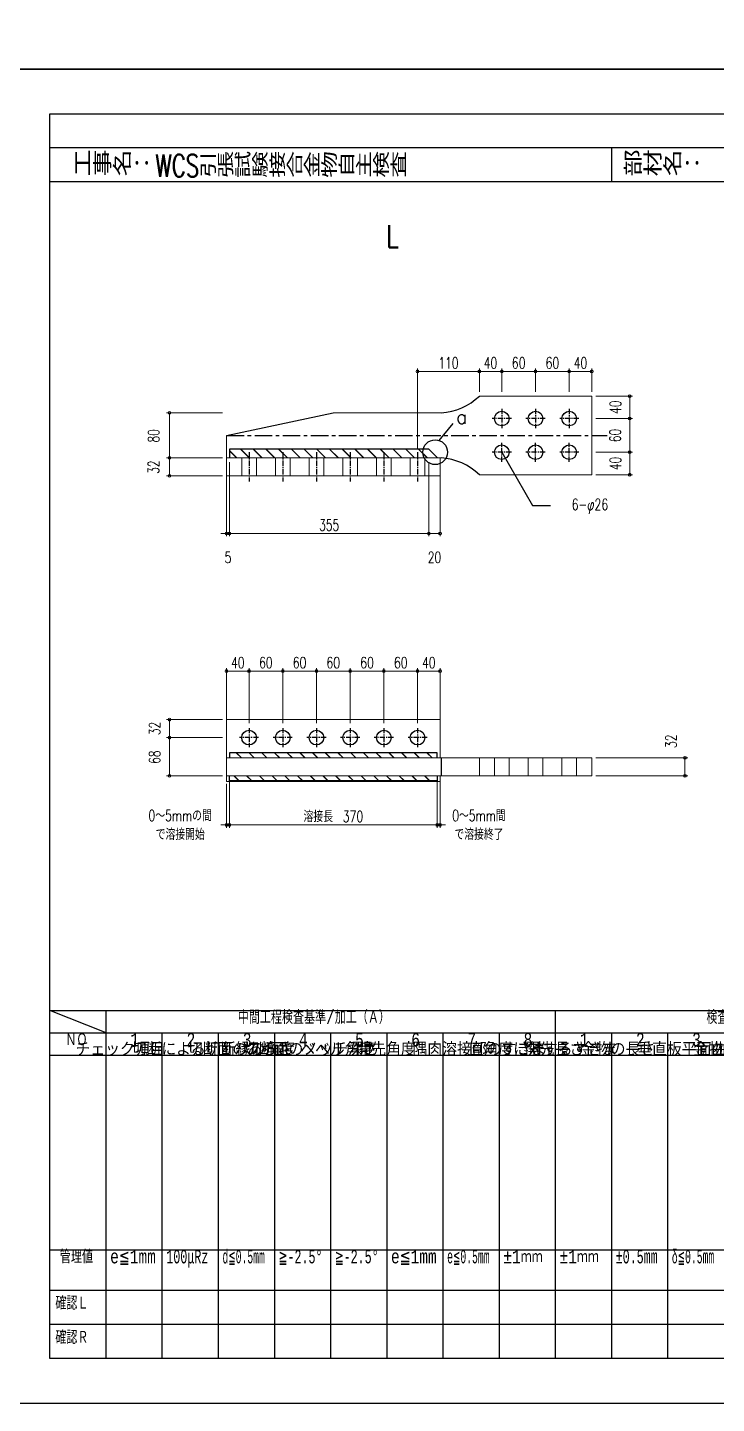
# Model space of a CAD drawing. Header units: millimetres. Extents: x 0 to 18796, y -11 to 7128.
# Drawn here: x 8744 to 9971, y 0 to 2450 of the extents above; entities that cross this region are included whole.
import ezdxf
from ezdxf.enums import TextEntityAlignment as Align

# ---------------------------------------------------------------- set-up
doc = ezdxf.new("R2010")
doc.units = ezdxf.units.MM
doc.header["$LTSCALE"] = 5
for name, pattern in [('ACAD_ISO03W100', [30, 12, -18]), ('CENTER1', [10, 6.25, -1.25, 1.25, -1.25]), ('JIS_08_50', [53, 50, -1.125, 0.75, -1.125])]:
    doc.linetypes.add(name, pattern=pattern)
doc.layers.get('0').update_dxf_attribs({"color": 255})
doc.layers.get('DEFPOINTS').update_dxf_attribs({"color": 9})
for name, color, linetype in [('CENTER', 2, 'JIS_08_50'), ('LAYER6', 7, 'Continuous'), ('寸法', 4, 'Continuous'), ('文字', 7, 'Continuous'), ('溶接', 241, 'Continuous'), ('補助線', 7, 'ACAD_ISO03W100'), ('金物', 142, 'Continuous')]:
    doc.layers.add(name, color=color, linetype=linetype)
doc.styles.add('DLSTANDARD1', font='monotxt.shx', dxfattribs={"width": 0.6, "bigfont": 'extfont'})
doc.styles.add('KANJI', font='simplex.shx', dxfattribs={"width": 0.7, "bigfont": 'extfont2.shx'})
doc.styles.get("Standard").update_dxf_attribs({"font": 'simplex.shx', "width": 0.7, "height": 2.5, "bigfont": '@extfont2.shx'})
doc.styles.add('SUNPOU', font='simplex.shx', dxfattribs={"width": 0.7, "bigfont": 'extfont2.shx'})
doc.styles.add('TATEGAKI', font='txt', dxfattribs={"bigfont": 'bigfont.shx'})
doc.dimstyles.new('S5', dxfattribs={"dimscale": 5, "dimtxt": 4, "dimasz": 1, "dimexe": 1, "dimexo": 1.5, "dimgap": 1, "dimtad": 1, "dimtxsty": 'KANJI', "dimblk": 'ORIGIN', "dimcen": 0, "dimclrd": 256, "dimclre": 256, "dimclrt": 256, "dimadec": 0, "dimazin": 0, "dimtfac": 1, "dimtmove": 2, "dimatfit": 2, "dimfxl": 1, "dimtolj": 2, "dimlwd": 5, "dimlwe": 5, "dimarcsym": 0})
pattern_1 = [(135, (7193.385, -1942.415), (-11.31371, -11.31371), []), (135, (7193.385, -1942.095), (-11.31371, -11.31371), [])]

# ---------------------------------------------------------------- blocks, each defined once
blk = doc.blocks.new('_Origin')
at = {"color": 0, "linetype": 'ByBlock', "lineweight": -2}
blk.add_line((0, 0), (-1, 0), dxfattribs=at)
blk.add_circle((0, 0), 0.5, dxfattribs=at)
blk = doc.blocks.new('*D305')
at = {"layer": 'DEFPOINTS', "color": 0, "transparency": 16777216}
for p in [(8996.6, 1763.7), (9098.4, 1763.7), (9098.4, 1683.7)]:
    blk.add_point(p, dxfattribs=at)
at = {"layer": '寸法', "lineweight": 5, "transparency": 16777216}
for p, q in [((9090.9, 1763.7), (8991.6, 1763.7)), ((8996.6, 1688.7), (8996.6, 1758.7)), ((9090.9, 1683.7), (8991.6, 1683.7))]:
    blk.add_line(p, q, dxfattribs=at)
at = {"layer": '寸法', "lineweight": 5, "transparency": 16777216, "xscale": 5, "yscale": 5, "zscale": 5}
for p, rotation in [((8996.6, 1763.7), 90), ((8996.6, 1683.7), 270)]:
    blk.add_blockref('_Origin', p, dxfattribs=dict(at, rotation=rotation))
at = {"layer": '寸法', "linetype": 'Continuous', "transparency": 16777216, "insert": (8968.5, 1723), "char_height": 20, "attachment_point": 5, "rotation": 90, "style": 'KANJI'}
blk.add_mtext('\\A2;80', dxfattribs=at)
blk = doc.blocks.new('*D317')
at = {"layer": 'DEFPOINTS', "color": 0, "transparency": 16777216}
for p in [(9748.4, 1149.6), (9914.5, 1149.6), (9748.4, 1117.6)]:
    blk.add_point(p, dxfattribs=at)
at = {"layer": '寸法', "lineweight": 5, "transparency": 16777216}
for p, q in [((9755.9, 1149.6), (9919.5, 1149.6)), ((9914.5, 1122.6), (9914.5, 1144.6)), ((9755.9, 1117.6), (9919.5, 1117.6))]:
    blk.add_line(p, q, dxfattribs=at)
at = {"layer": '寸法', "lineweight": 5, "transparency": 16777216, "xscale": 5, "yscale": 5, "zscale": 5}
for p, rotation in [((9914.5, 1149.6), 90), ((9914.5, 1117.6), 270)]:
    blk.add_blockref('_Origin', p, dxfattribs=dict(at, rotation=rotation))
at = {"layer": '寸法', "linetype": 'Continuous', "transparency": 16777216, "insert": (9889.5, 1179), "char_height": 20, "attachment_point": 5, "rotation": 90, "style": 'KANJI'}
blk.add_mtext('\\A2;32', dxfattribs=at)
blk = doc.blocks.new('*D315')
at = {"layer": 'DEFPOINTS', "color": 0, "transparency": 16777216}
for p in [(8996.6, 1185.6), (9098.4, 1185.6), (9098.4, 1117.6)]:
    blk.add_point(p, dxfattribs=at)
at = {"layer": '寸法', "lineweight": 5, "transparency": 16777216}
for p, q in [((9090.9, 1185.6), (8991.6, 1185.6)), ((8996.6, 1122.6), (8996.6, 1180.6)), ((9090.9, 1117.6), (8991.6, 1117.6))]:
    blk.add_line(p, q, dxfattribs=at)
at = {"layer": '寸法', "lineweight": 5, "transparency": 16777216, "xscale": 5, "yscale": 5, "zscale": 5}
for p, rotation in [((8996.6, 1185.6), 90), ((8996.6, 1117.6), 270)]:
    blk.add_blockref('_Origin', p, dxfattribs=dict(at, rotation=rotation))
at = {"layer": '寸法', "linetype": 'Continuous', "transparency": 16777216, "insert": (8970.3, 1150.7), "char_height": 20, "attachment_point": 5, "rotation": 90, "style": 'KANJI'}
blk.add_mtext('\\A2;68', dxfattribs=at)
blk = doc.blocks.new('*D316')
at = {"layer": 'DEFPOINTS', "color": 0, "transparency": 16777216}
for p in [(9098.4, 1217.6), (8996.6, 1185.6), (9098.4, 1185.6)]:
    blk.add_point(p, dxfattribs=at)
at = {"layer": '寸法', "lineweight": 5, "transparency": 16777216}
for p, q in [((9090.9, 1217.6), (8991.6, 1217.6)), ((8996.6, 1212.6), (8996.6, 1190.6)), ((9090.9, 1185.6), (8991.6, 1185.6))]:
    blk.add_line(p, q, dxfattribs=at)
at = {"layer": '寸法', "lineweight": 5, "transparency": 16777216, "xscale": 5, "yscale": 5, "zscale": 5}
for p, rotation in [((8996.6, 1217.6), 90), ((8996.6, 1185.6), 270)]:
    blk.add_blockref('_Origin', p, dxfattribs=dict(at, rotation=rotation))
at = {"layer": '寸法', "linetype": 'Continuous', "transparency": 16777216, "insert": (8970.3, 1201.8), "char_height": 20, "attachment_point": 5, "rotation": 90, "style": 'KANJI'}
blk.add_mtext('\\A2;32', dxfattribs=at)
blk = doc.blocks.new('*D334')
at = {"layer": 'DEFPOINTS', "color": 0, "transparency": 16777216}
for p in [(9438.4, 1837.7), (9548.4, 1795.2), (9438.4, 1693.7)]:
    blk.add_point(p, dxfattribs=at)
at = {"layer": '寸法', "lineweight": 5, "transparency": 16777216}
for p, q in [((9438.4, 1701.2), (9438.4, 1842.7)), ((9543.4, 1837.7), (9443.4, 1837.7)), ((9548.4, 1802.7), (9548.4, 1842.7))]:
    blk.add_line(p, q, dxfattribs=at)
at = {"layer": '寸法', "lineweight": 5, "transparency": 16777216, "xscale": 5, "yscale": 5, "zscale": 5, "rotation": 180}
blk.add_blockref('_Origin', (9438.4, 1837.7), dxfattribs=at)
at = {"layer": '寸法', "lineweight": 5, "transparency": 16777216, "xscale": 5, "yscale": 5, "zscale": 5}
blk.add_blockref('_Origin', (9548.4, 1837.7), dxfattribs=at)
at = {"layer": '寸法', "linetype": 'Continuous', "transparency": 16777216, "insert": (9493.4, 1852.7), "char_height": 20, "attachment_point": 5, "style": 'KANJI'}
blk.add_mtext('\\A2;110', dxfattribs=at)
blk = doc.blocks.new('*D335')
at = {"layer": 'DEFPOINTS', "color": 0, "transparency": 16777216}
for p in [(9748.4, 1793.7), (9748.4, 1753.7), (9816, 1753.7)]:
    blk.add_point(p, dxfattribs=at)
at = {"layer": '寸法', "lineweight": 5, "transparency": 16777216}
for p, q in [((9755.9, 1793.7), (9821, 1793.7)), ((9816, 1788.7), (9816, 1758.7)), ((9755.9, 1753.7), (9821, 1753.7))]:
    blk.add_line(p, q, dxfattribs=at)
at = {"layer": '寸法', "lineweight": 5, "transparency": 16777216, "xscale": 5, "yscale": 5, "zscale": 5}
for p, rotation in [((9816, 1793.7), 90), ((9816, 1753.7), 270)]:
    blk.add_blockref('_Origin', p, dxfattribs=dict(at, rotation=rotation))
at = {"layer": '寸法', "linetype": 'Continuous', "transparency": 16777216, "insert": (9790.6, 1773.7), "char_height": 20, "attachment_point": 5, "rotation": 90, "style": 'KANJI'}
blk.add_mtext('\\A2;40', dxfattribs=at)
blk = doc.blocks.new('*D336')
at = {"layer": 'DEFPOINTS', "color": 0, "transparency": 16777216}
for p in [(9748.4, 1693.7), (9748.4, 1653.7), (9816, 1653.7)]:
    blk.add_point(p, dxfattribs=at)
at = {"layer": '寸法', "lineweight": 5, "transparency": 16777216}
for p, q in [((9755.9, 1693.7), (9821, 1693.7)), ((9816, 1688.7), (9816, 1658.7)), ((9755.9, 1653.7), (9821, 1653.7))]:
    blk.add_line(p, q, dxfattribs=at)
at = {"layer": '寸法', "lineweight": 5, "transparency": 16777216, "xscale": 5, "yscale": 5, "zscale": 5}
for p, rotation in [((9816, 1693.7), 90), ((9816, 1653.7), 270)]:
    blk.add_blockref('_Origin', p, dxfattribs=dict(at, rotation=rotation))
at = {"layer": '寸法', "linetype": 'Continuous', "transparency": 16777216, "insert": (9790.6, 1673.7), "char_height": 20, "attachment_point": 5, "rotation": 90, "style": 'KANJI'}
blk.add_mtext('\\A2;40', dxfattribs=at)
blk = doc.blocks.new('*D337')
at = {"layer": 'DEFPOINTS', "color": 0, "transparency": 16777216}
for p in [(8996.6, 1683.7), (9098.4, 1683.7), (9098.4, 1651.7)]:
    blk.add_point(p, dxfattribs=at)
at = {"layer": '寸法', "lineweight": 5, "transparency": 16777216}
for p, q in [((9090.9, 1683.7), (8991.6, 1683.7)), ((8996.6, 1656.7), (8996.6, 1678.7)), ((9090.9, 1651.7), (8991.6, 1651.7))]:
    blk.add_line(p, q, dxfattribs=at)
at = {"layer": '寸法', "lineweight": 5, "transparency": 16777216, "xscale": 5, "yscale": 5, "zscale": 5}
for p, rotation in [((8996.6, 1683.7), 90), ((8996.6, 1651.7), 270)]:
    blk.add_blockref('_Origin', p, dxfattribs=dict(at, rotation=rotation))
at = {"layer": '寸法', "linetype": 'Continuous', "transparency": 16777216, "insert": (8968.4, 1667.3), "char_height": 20, "attachment_point": 5, "rotation": 90, "style": 'KANJI'}
blk.add_mtext('\\A2;32', dxfattribs=at)
blk = doc.blocks.new('*D338')
at = {"layer": 'DEFPOINTS', "color": 0, "transparency": 16777216}
for p in [(9588.4, 1837.7), (9548.4, 1793.7), (9588.4, 1793.7)]:
    blk.add_point(p, dxfattribs=at)
at = {"layer": '寸法', "lineweight": 5, "transparency": 16777216}
for p, q in [((9548.4, 1801.2), (9548.4, 1842.7)), ((9553.4, 1837.7), (9583.4, 1837.7)), ((9588.4, 1801.2), (9588.4, 1842.7))]:
    blk.add_line(p, q, dxfattribs=at)
at = {"layer": '寸法', "lineweight": 5, "transparency": 16777216, "xscale": 5, "yscale": 5, "zscale": 5, "rotation": 180}
blk.add_blockref('_Origin', (9548.4, 1837.7), dxfattribs=at)
at = {"layer": '寸法', "lineweight": 5, "transparency": 16777216, "xscale": 5, "yscale": 5, "zscale": 5}
blk.add_blockref('_Origin', (9588.4, 1837.7), dxfattribs=at)
at = {"layer": '寸法', "linetype": 'Continuous', "transparency": 16777216, "insert": (9568.4, 1852.7), "char_height": 20, "attachment_point": 5, "style": 'KANJI'}
blk.add_mtext('\\A2;40', dxfattribs=at)
blk = doc.blocks.new('*D339')
at = {"layer": 'DEFPOINTS', "color": 0, "transparency": 16777216}
for p in [(9708.4, 1837.7), (9648.4, 1793.7), (9708.4, 1793.7)]:
    blk.add_point(p, dxfattribs=at)
at = {"layer": '寸法', "lineweight": 5, "transparency": 16777216}
for p, q in [((9648.4, 1801.2), (9648.4, 1842.7)), ((9653.4, 1837.7), (9703.4, 1837.7)), ((9708.4, 1801.2), (9708.4, 1842.7))]:
    blk.add_line(p, q, dxfattribs=at)
at = {"layer": '寸法', "lineweight": 5, "transparency": 16777216, "xscale": 5, "yscale": 5, "zscale": 5, "rotation": 180}
blk.add_blockref('_Origin', (9648.4, 1837.7), dxfattribs=at)
at = {"layer": '寸法', "lineweight": 5, "transparency": 16777216, "xscale": 5, "yscale": 5, "zscale": 5}
blk.add_blockref('_Origin', (9708.4, 1837.7), dxfattribs=at)
at = {"layer": '寸法', "linetype": 'Continuous', "transparency": 16777216, "insert": (9678.4, 1852.7), "char_height": 20, "attachment_point": 5, "style": 'KANJI'}
blk.add_mtext('\\A2;60', dxfattribs=at)
blk = doc.blocks.new('*D340')
at = {"layer": 'DEFPOINTS', "color": 0, "transparency": 16777216}
for p in [(9648.4, 1837.7), (9588.4, 1793.7), (9648.4, 1793.7)]:
    blk.add_point(p, dxfattribs=at)
at = {"layer": '寸法', "lineweight": 5, "transparency": 16777216}
for p, q in [((9588.4, 1801.2), (9588.4, 1842.7)), ((9593.4, 1837.7), (9643.4, 1837.7)), ((9648.4, 1801.2), (9648.4, 1842.7))]:
    blk.add_line(p, q, dxfattribs=at)
at = {"layer": '寸法', "lineweight": 5, "transparency": 16777216, "xscale": 5, "yscale": 5, "zscale": 5, "rotation": 180}
blk.add_blockref('_Origin', (9588.4, 1837.7), dxfattribs=at)
at = {"layer": '寸法', "lineweight": 5, "transparency": 16777216, "xscale": 5, "yscale": 5, "zscale": 5}
blk.add_blockref('_Origin', (9648.4, 1837.7), dxfattribs=at)
at = {"layer": '寸法', "linetype": 'Continuous', "transparency": 16777216, "insert": (9618.4, 1852.7), "char_height": 20, "attachment_point": 5, "style": 'KANJI'}
blk.add_mtext('\\A2;60', dxfattribs=at)
blk = doc.blocks.new('*D341')
at = {"layer": 'DEFPOINTS', "color": 0, "transparency": 16777216}
for p in [(9748.4, 1837.7), (9708.4, 1793.7), (9748.4, 1793.7)]:
    blk.add_point(p, dxfattribs=at)
at = {"layer": '寸法', "lineweight": 5, "transparency": 16777216}
for p, q in [((9708.4, 1801.2), (9708.4, 1842.7)), ((9713.4, 1837.7), (9743.4, 1837.7)), ((9748.4, 1801.2), (9748.4, 1842.7))]:
    blk.add_line(p, q, dxfattribs=at)
at = {"layer": '寸法', "lineweight": 5, "transparency": 16777216, "xscale": 5, "yscale": 5, "zscale": 5, "rotation": 180}
blk.add_blockref('_Origin', (9708.4, 1837.7), dxfattribs=at)
at = {"layer": '寸法', "lineweight": 5, "transparency": 16777216, "xscale": 5, "yscale": 5, "zscale": 5}
blk.add_blockref('_Origin', (9748.4, 1837.7), dxfattribs=at)
at = {"layer": '寸法', "linetype": 'Continuous', "transparency": 16777216, "insert": (9728.4, 1852.7), "char_height": 20, "attachment_point": 5, "style": 'KANJI'}
blk.add_mtext('\\A2;40', dxfattribs=at)
blk = doc.blocks.new('*D342')
at = {"layer": 'DEFPOINTS', "color": 0, "transparency": 16777216}
for p in [(9748.4, 1753.7), (9748.4, 1693.7), (9816, 1693.7)]:
    blk.add_point(p, dxfattribs=at)
at = {"layer": '寸法', "lineweight": 5, "transparency": 16777216}
for p, q in [((9755.9, 1753.7), (9821, 1753.7)), ((9816, 1748.7), (9816, 1698.7)), ((9755.9, 1693.7), (9821, 1693.7))]:
    blk.add_line(p, q, dxfattribs=at)
at = {"layer": '寸法', "lineweight": 5, "transparency": 16777216, "xscale": 5, "yscale": 5, "zscale": 5}
for p, rotation in [((9816, 1753.7), 90), ((9816, 1693.7), 270)]:
    blk.add_blockref('_Origin', p, dxfattribs=dict(at, rotation=rotation))
at = {"layer": '寸法', "linetype": 'Continuous', "transparency": 16777216, "insert": (9790.1, 1723.6), "char_height": 20, "attachment_point": 5, "rotation": 90, "style": 'KANJI'}
blk.add_mtext('\\A2;60', dxfattribs=at)
blk = doc.blocks.new('*D331')
at = {"layer": 'DEFPOINTS', "color": 0, "transparency": 16777216}
for p in [(9098.4, 1683.7), (9103.4, 1664.7), (9103.4, 1549)]:
    blk.add_point(p, dxfattribs=at)
at = {"layer": '寸法', "linetype": 'Continuous', "lineweight": 5, "transparency": 16777216}
for p, q in [((9098.4, 1676.2), (9098.4, 1544)), ((9103.4, 1657.2), (9103.4, 1544)), ((9093.4, 1549), (9088.4, 1549)), ((9098.4, 1549), (9103.4, 1549)), ((9108.4, 1549), (9113.4, 1549))]:
    blk.add_line(p, q, dxfattribs=at)
at = {"layer": '寸法', "lineweight": 5, "transparency": 16777216, "xscale": 5, "yscale": 5, "zscale": 5}
blk.add_blockref('_Origin', (9098.4, 1549), dxfattribs=at)
at = {"layer": '寸法', "lineweight": 5, "transparency": 16777216, "xscale": 5, "yscale": 5, "zscale": 5, "rotation": 180}
blk.add_blockref('_Origin', (9103.4, 1549), dxfattribs=at)
at = {"layer": '寸法', "linetype": 'Continuous', "transparency": 16777216, "insert": (9100.9, 1506.5), "char_height": 20, "attachment_point": 5, "style": 'KANJI'}
blk.add_mtext('\\A2;5', dxfattribs=at)
blk = doc.blocks.new('*D332')
at = {"layer": 'DEFPOINTS', "color": 0, "transparency": 16777216}
for p in [(9103.4, 1683.7), (9458.4, 1683.7), (9458.4, 1549)]:
    blk.add_point(p, dxfattribs=at)
at = {"layer": '寸法', "linetype": 'Continuous', "lineweight": 5, "transparency": 16777216}
for p, q in [((9103.4, 1676.2), (9103.4, 1544)), ((9458.4, 1676.2), (9458.4, 1544)), ((9108.4, 1549), (9453.4, 1549))]:
    blk.add_line(p, q, dxfattribs=at)
at = {"layer": '寸法', "lineweight": 5, "transparency": 16777216, "xscale": 5, "yscale": 5, "zscale": 5, "rotation": 180}
blk.add_blockref('_Origin', (9103.4, 1549), dxfattribs=at)
at = {"layer": '寸法', "lineweight": 5, "transparency": 16777216, "xscale": 5, "yscale": 5, "zscale": 5}
blk.add_blockref('_Origin', (9458.4, 1549), dxfattribs=at)
at = {"layer": '寸法', "linetype": 'Continuous', "transparency": 16777216, "insert": (9280.9, 1564), "char_height": 20, "attachment_point": 5, "style": 'KANJI'}
blk.add_mtext('\\A2;355', dxfattribs=at)
blk = doc.blocks.new('*D333')
at = {"layer": 'DEFPOINTS', "color": 0, "transparency": 16777216}
for p in [(9458.4, 1683.7), (9478.4, 1683.7), (9478.4, 1549)]:
    blk.add_point(p, dxfattribs=at)
at = {"layer": '寸法', "linetype": 'Continuous', "lineweight": 5, "transparency": 16777216}
for p, q in [((9458.4, 1676.2), (9458.4, 1544)), ((9478.4, 1676.2), (9478.4, 1544)), ((9463.4, 1549), (9473.4, 1549))]:
    blk.add_line(p, q, dxfattribs=at)
at = {"layer": '寸法', "lineweight": 5, "transparency": 16777216, "xscale": 5, "yscale": 5, "zscale": 5, "rotation": 180}
blk.add_blockref('_Origin', (9458.4, 1549), dxfattribs=at)
at = {"layer": '寸法', "lineweight": 5, "transparency": 16777216, "xscale": 5, "yscale": 5, "zscale": 5}
blk.add_blockref('_Origin', (9478.4, 1549), dxfattribs=at)
at = {"layer": '寸法', "linetype": 'Continuous', "transparency": 16777216, "insert": (9468.4, 1506.5), "char_height": 20, "attachment_point": 5, "style": 'KANJI'}
blk.add_mtext('\\A2;20', dxfattribs=at)
blk = doc.blocks.new('*D345')
at = {"layer": 'DEFPOINTS', "color": 0, "transparency": 16777216}
for p in [(9098.4, 1110.6), (9103.4, 1110.6), (9103.4, 1030.1)]:
    blk.add_point(p, dxfattribs=at)
at = {"layer": '寸法', "linetype": 'Continuous', "lineweight": 5, "transparency": 16777216}
for p, q in [((9098.4, 1103.1), (9098.4, 1025.1)), ((9103.4, 1103.1), (9103.4, 1025.1)), ((9093.4, 1030.1), (9088.4, 1030.1)), ((9098.4, 1030.1), (9103.4, 1030.1)), ((9108.4, 1030.1), (9113.4, 1030.1))]:
    blk.add_line(p, q, dxfattribs=at)
at = {"layer": '寸法', "lineweight": 5, "transparency": 16777216, "xscale": 5, "yscale": 5, "zscale": 5}
blk.add_blockref('_Origin', (9098.4, 1030.1), dxfattribs=at)
at = {"layer": '寸法', "lineweight": 5, "transparency": 16777216, "xscale": 5, "yscale": 5, "zscale": 5, "rotation": 180}
blk.add_blockref('_Origin', (9103.4, 1030.1), dxfattribs=at)
at = {"layer": '寸法', "linetype": 'Continuous', "transparency": 16777216, "insert": (9015.8, 1030.1), "char_height": 20, "attachment_point": 5, "style": 'KANJI'}
blk.add_mtext('\\A2;0～5mmの間\\Pで溶接開始', dxfattribs=at)
blk = doc.blocks.new('*D346')
at = {"layer": 'DEFPOINTS', "color": 0, "transparency": 16777216}
for p in [(9103.4, 1114.6), (9473.4, 1114.6), (9473.4, 1030.1)]:
    blk.add_point(p, dxfattribs=at)
at = {"layer": '寸法', "linetype": 'Continuous', "lineweight": 5, "transparency": 16777216}
for p, q in [((9103.4, 1107.1), (9103.4, 1025.1)), ((9473.4, 1107.1), (9473.4, 1025.1)), ((9108.4, 1030.1), (9468.4, 1030.1))]:
    blk.add_line(p, q, dxfattribs=at)
at = {"layer": '寸法', "lineweight": 5, "transparency": 16777216, "xscale": 5, "yscale": 5, "zscale": 5, "rotation": 180}
blk.add_blockref('_Origin', (9103.4, 1030.1), dxfattribs=at)
at = {"layer": '寸法', "lineweight": 5, "transparency": 16777216, "xscale": 5, "yscale": 5, "zscale": 5}
blk.add_blockref('_Origin', (9473.4, 1030.1), dxfattribs=at)
at = {"layer": '寸法', "linetype": 'Continuous', "transparency": 16777216, "insert": (9288.4, 1045.1), "char_height": 20, "attachment_point": 5, "style": 'KANJI'}
blk.add_mtext('\\A2;溶接長\u3000370', dxfattribs=at)
blk = doc.blocks.new('*D347')
at = {"layer": 'DEFPOINTS', "color": 0, "transparency": 16777216}
for p in [(9473.4, 1114.6), (9478.4, 1120.6), (9478.4, 1030.1)]:
    blk.add_point(p, dxfattribs=at)
at = {"layer": '寸法', "linetype": 'Continuous', "lineweight": 5, "transparency": 16777216}
for p, q in [((9473.4, 1107.1), (9473.4, 1025.1)), ((9478.4, 1113.1), (9478.4, 1025.1)), ((9468.4, 1030.1), (9463.4, 1030.1)), ((9473.4, 1030.1), (9478.4, 1030.1)), ((9483.4, 1030.1), (9488.4, 1030.1))]:
    blk.add_line(p, q, dxfattribs=at)
at = {"layer": '寸法', "lineweight": 5, "transparency": 16777216, "xscale": 5, "yscale": 5, "zscale": 5}
blk.add_blockref('_Origin', (9473.4, 1030.1), dxfattribs=at)
at = {"layer": '寸法', "lineweight": 5, "transparency": 16777216, "xscale": 5, "yscale": 5, "zscale": 5, "rotation": 180}
blk.add_blockref('_Origin', (9478.4, 1030.1), dxfattribs=at)
at = {"layer": '寸法', "linetype": 'Continuous', "transparency": 16777216, "insert": (9547.7, 1030.1), "char_height": 20, "attachment_point": 5, "style": 'KANJI'}
blk.add_mtext('\\A2;0～5mm間\\Pで溶接終了', dxfattribs=at)
blk = doc.blocks.new('*D348')
at = {"layer": 'DEFPOINTS', "color": 0, "transparency": 16777216}
for p in [(9138.4, 1304.1), (9098.4, 1203.6), (9138.4, 1203.6)]:
    blk.add_point(p, dxfattribs=at)
at = {"layer": '寸法', "linetype": 'Continuous', "lineweight": 5, "transparency": 16777216}
for p, q in [((9098.4, 1211.1), (9098.4, 1309.1)), ((9103.4, 1304.1), (9133.4, 1304.1)), ((9138.4, 1211.1), (9138.4, 1309.1))]:
    blk.add_line(p, q, dxfattribs=at)
at = {"layer": '寸法', "lineweight": 5, "transparency": 16777216, "xscale": 5, "yscale": 5, "zscale": 5, "rotation": 180}
blk.add_blockref('_Origin', (9098.4, 1304.1), dxfattribs=at)
at = {"layer": '寸法', "lineweight": 5, "transparency": 16777216, "xscale": 5, "yscale": 5, "zscale": 5}
blk.add_blockref('_Origin', (9138.4, 1304.1), dxfattribs=at)
at = {"layer": '寸法', "linetype": 'Continuous', "transparency": 16777216, "insert": (9118.4, 1319.1), "char_height": 20, "attachment_point": 5, "style": 'KANJI'}
blk.add_mtext('\\A2;40', dxfattribs=at)
blk = doc.blocks.new('*D349')
at = {"layer": 'DEFPOINTS', "color": 0, "transparency": 16777216}
for p in [(9198.4, 1304.1), (9138.4, 1203.6), (9198.4, 1203.6)]:
    blk.add_point(p, dxfattribs=at)
at = {"layer": '寸法', "linetype": 'Continuous', "lineweight": 5, "transparency": 16777216}
for p, q in [((9138.4, 1211.1), (9138.4, 1309.1)), ((9143.4, 1304.1), (9193.4, 1304.1)), ((9198.4, 1211.1), (9198.4, 1309.1))]:
    blk.add_line(p, q, dxfattribs=at)
at = {"layer": '寸法', "lineweight": 5, "transparency": 16777216, "xscale": 5, "yscale": 5, "zscale": 5, "rotation": 180}
blk.add_blockref('_Origin', (9138.4, 1304.1), dxfattribs=at)
at = {"layer": '寸法', "lineweight": 5, "transparency": 16777216, "xscale": 5, "yscale": 5, "zscale": 5}
blk.add_blockref('_Origin', (9198.4, 1304.1), dxfattribs=at)
at = {"layer": '寸法', "linetype": 'Continuous', "transparency": 16777216, "insert": (9168.4, 1319.1), "char_height": 20, "attachment_point": 5, "style": 'KANJI'}
blk.add_mtext('\\A2;60', dxfattribs=at)
blk = doc.blocks.new('*D350')
at = {"layer": 'DEFPOINTS', "color": 0, "transparency": 16777216}
for p in [(9258.4, 1304.1), (9198.4, 1203.6), (9258.4, 1203.6)]:
    blk.add_point(p, dxfattribs=at)
at = {"layer": '寸法', "linetype": 'Continuous', "lineweight": 5, "transparency": 16777216}
for p, q in [((9198.4, 1211.1), (9198.4, 1309.1)), ((9203.4, 1304.1), (9253.4, 1304.1)), ((9258.4, 1211.1), (9258.4, 1309.1))]:
    blk.add_line(p, q, dxfattribs=at)
at = {"layer": '寸法', "lineweight": 5, "transparency": 16777216, "xscale": 5, "yscale": 5, "zscale": 5, "rotation": 180}
blk.add_blockref('_Origin', (9198.4, 1304.1), dxfattribs=at)
at = {"layer": '寸法', "lineweight": 5, "transparency": 16777216, "xscale": 5, "yscale": 5, "zscale": 5}
blk.add_blockref('_Origin', (9258.4, 1304.1), dxfattribs=at)
at = {"layer": '寸法', "linetype": 'Continuous', "transparency": 16777216, "insert": (9228.4, 1319.1), "char_height": 20, "attachment_point": 5, "style": 'KANJI'}
blk.add_mtext('\\A2;60', dxfattribs=at)
blk = doc.blocks.new('*D351')
at = {"layer": 'DEFPOINTS', "color": 0, "transparency": 16777216}
for p in [(9318.4, 1304.1), (9258.4, 1203.6), (9318.4, 1203.6)]:
    blk.add_point(p, dxfattribs=at)
at = {"layer": '寸法', "linetype": 'Continuous', "lineweight": 5, "transparency": 16777216}
for p, q in [((9258.4, 1211.1), (9258.4, 1309.1)), ((9263.4, 1304.1), (9313.4, 1304.1)), ((9318.4, 1211.1), (9318.4, 1309.1))]:
    blk.add_line(p, q, dxfattribs=at)
at = {"layer": '寸法', "lineweight": 5, "transparency": 16777216, "xscale": 5, "yscale": 5, "zscale": 5, "rotation": 180}
blk.add_blockref('_Origin', (9258.4, 1304.1), dxfattribs=at)
at = {"layer": '寸法', "lineweight": 5, "transparency": 16777216, "xscale": 5, "yscale": 5, "zscale": 5}
blk.add_blockref('_Origin', (9318.4, 1304.1), dxfattribs=at)
at = {"layer": '寸法', "linetype": 'Continuous', "transparency": 16777216, "insert": (9288.4, 1319.1), "char_height": 20, "attachment_point": 5, "style": 'KANJI'}
blk.add_mtext('\\A2;60', dxfattribs=at)
blk = doc.blocks.new('*D352')
at = {"layer": 'DEFPOINTS', "color": 0, "transparency": 16777216}
for p in [(9378.4, 1304.1), (9318.4, 1203.6), (9378.4, 1203.6)]:
    blk.add_point(p, dxfattribs=at)
at = {"layer": '寸法', "linetype": 'Continuous', "lineweight": 5, "transparency": 16777216}
for p, q in [((9318.4, 1211.1), (9318.4, 1309.1)), ((9323.4, 1304.1), (9373.4, 1304.1)), ((9378.4, 1211.1), (9378.4, 1309.1))]:
    blk.add_line(p, q, dxfattribs=at)
at = {"layer": '寸法', "lineweight": 5, "transparency": 16777216, "xscale": 5, "yscale": 5, "zscale": 5, "rotation": 180}
blk.add_blockref('_Origin', (9318.4, 1304.1), dxfattribs=at)
at = {"layer": '寸法', "lineweight": 5, "transparency": 16777216, "xscale": 5, "yscale": 5, "zscale": 5}
blk.add_blockref('_Origin', (9378.4, 1304.1), dxfattribs=at)
at = {"layer": '寸法', "linetype": 'Continuous', "transparency": 16777216, "insert": (9348.4, 1319.1), "char_height": 20, "attachment_point": 5, "style": 'KANJI'}
blk.add_mtext('\\A2;60', dxfattribs=at)
blk = doc.blocks.new('*D353')
at = {"layer": 'DEFPOINTS', "color": 0, "transparency": 16777216}
for p in [(9438.4, 1304.1), (9378.4, 1203.6), (9438.4, 1203.6)]:
    blk.add_point(p, dxfattribs=at)
at = {"layer": '寸法', "linetype": 'Continuous', "lineweight": 5, "transparency": 16777216}
for p, q in [((9378.4, 1211.1), (9378.4, 1309.1)), ((9383.4, 1304.1), (9433.4, 1304.1)), ((9438.4, 1211.1), (9438.4, 1309.1))]:
    blk.add_line(p, q, dxfattribs=at)
at = {"layer": '寸法', "lineweight": 5, "transparency": 16777216, "xscale": 5, "yscale": 5, "zscale": 5, "rotation": 180}
blk.add_blockref('_Origin', (9378.4, 1304.1), dxfattribs=at)
at = {"layer": '寸法', "lineweight": 5, "transparency": 16777216, "xscale": 5, "yscale": 5, "zscale": 5}
blk.add_blockref('_Origin', (9438.4, 1304.1), dxfattribs=at)
at = {"layer": '寸法', "linetype": 'Continuous', "transparency": 16777216, "insert": (9408.4, 1319.1), "char_height": 20, "attachment_point": 5, "style": 'KANJI'}
blk.add_mtext('\\A2;60', dxfattribs=at)
blk = doc.blocks.new('*D354')
at = {"layer": 'DEFPOINTS', "color": 0, "transparency": 16777216}
for p in [(9478.4, 1304.1), (9438.4, 1203.6), (9478.4, 1203.6)]:
    blk.add_point(p, dxfattribs=at)
at = {"layer": '寸法', "linetype": 'Continuous', "lineweight": 5, "transparency": 16777216}
for p, q in [((9438.4, 1211.1), (9438.4, 1309.1)), ((9443.4, 1304.1), (9473.4, 1304.1)), ((9478.4, 1211.1), (9478.4, 1309.1))]:
    blk.add_line(p, q, dxfattribs=at)
at = {"layer": '寸法', "lineweight": 5, "transparency": 16777216, "xscale": 5, "yscale": 5, "zscale": 5, "rotation": 180}
blk.add_blockref('_Origin', (9438.4, 1304.1), dxfattribs=at)
at = {"layer": '寸法', "lineweight": 5, "transparency": 16777216, "xscale": 5, "yscale": 5, "zscale": 5}
blk.add_blockref('_Origin', (9478.4, 1304.1), dxfattribs=at)
at = {"layer": '寸法', "linetype": 'Continuous', "transparency": 16777216, "insert": (9458.4, 1319.1), "char_height": 20, "attachment_point": 5, "style": 'KANJI'}
blk.add_mtext('\\A2;40', dxfattribs=at)

msp = doc.modelspace()

# ---------------------------------------------------------------- hatches: boundary and pattern name
at = {"layer": '溶接', "ltscale": 6}
h = msp.add_hatch(dxfattribs=at)
h.set_pattern_fill('JIS_LC_20', color=256, scale=0.8, angle=90)
h.set_pattern_definition([(135, (7194.385, -1395.273), (-11.31371, -11.31371), []), (135, (7194.385, -1394.953), (-11.31371, -11.31371), [])])
h.paths.add_polyline_path([(9282.385, 1683.727), (9103.385, 1683.727), (9103.385, 1699.227), (9282.385, 1699.227)])
h.paths.add_polyline_path([(9458.385, 1683.727), (9282.385, 1683.727), (9282.385, 1699.227), (9458.385, 1699.227)])
h.paths.add_polyline_path([(9456.385, 1683.727), (9458.385, 1689.727)], flags=17)
h = msp.add_hatch(dxfattribs=at)
h.set_pattern_fill('JIS_LC_20', color=256, scale=0.8, angle=90)
h.set_pattern_definition(pattern_1)
h.paths.add_polyline_path([(9281.385, 1149.585), (9103.385, 1149.585), (9103.385, 1158.585), (9281.385, 1158.585)])
h.paths.add_polyline_path([(9464.385, 1149.585), (9281.385, 1149.585), (9281.385, 1158.585), (9464.385, 1158.585)])
h.paths.add_polyline_path([(9473.385, 1149.585), (9464.385, 1149.585), (9464.385, 1158.585), (9473.385, 1158.585)])
h = msp.add_hatch(dxfattribs=at)
h.set_pattern_fill('JIS_LC_20', color=256, scale=0.8, angle=90)
h.set_pattern_definition(pattern_1)
h.paths.add_polyline_path([(9281.385, 1117.585), (9103.385, 1117.585), (9103.385, 1108.585), (9281.385, 1108.585)])
h.paths.add_polyline_path([(9464.385, 1117.585), (9281.385, 1117.585), (9281.385, 1108.585), (9464.385, 1108.585)])
h.paths.add_polyline_path([(9473.385, 1117.585), (9464.385, 1117.585), (9464.385, 1108.585), (9473.385, 1108.585)])

# ---------------------------------------------------------------- linework, layer by layer
at = {"linetype": 'Continuous', "lineweight": -3}
for p, q in [((8784, 2236), (11988, 2236)), ((9784, 2176), (9784, 2236)), ((8784, 2176), (11988, 2176)), ((8784, 700), (11988, 700)), ((8784, 660), (11988, 660)), ((8784, 620), (11684, 620)), ((8784, 273.709), (11684, 273.709)), ((8784, 201.936), (11684, 201.936)), ((8784, 140.968), (11684, 140.968))]:
    msp.add_line(p, q, dxfattribs=at)
for points in [[(8704, 4752), (12068, 4752), (12068, 2376), (8704, 2376)], [(8704, 2376), (12068, 2376), (12068, 0), (8704, 0)], [(8784, 2296), (11988, 2296), (11988, 80), (8784, 80)]]:
    msp.add_lwpolyline(points, close=True, dxfattribs=at)
at = {"layer": 'CENTER', "linetype": 'CENTER1'}
msp.add_line((9098.385, 1723.727), (9776.038, 1723.727), dxfattribs=at)
at = {"layer": '寸法', "linetype": 'CENTER1', "ltscale": 0.3}
for p, q in [((9588.385, 1770.727), (9588.385, 1736.727)), ((9648.385, 1770.727), (9648.385, 1736.727)), ((9708.385, 1770.727), (9708.385, 1736.727)), ((9605.385, 1753.727), (9571.385, 1753.727)), ((9665.385, 1753.727), (9631.385, 1753.727)), ((9725.385, 1753.727), (9691.385, 1753.727)), ((9138.385, 1693.727), (9138.385, 1641.727)), ((9198.385, 1693.727), (9198.385, 1641.727)), ((9258.385, 1693.727), (9258.385, 1641.727)), ((9318.385, 1693.727), (9318.385, 1641.727)), ((9378.385, 1693.727), (9378.385, 1641.727)), ((9438.385, 1693.727), (9438.385, 1641.727)), ((9605.385, 1693.727), (9571.385, 1693.727)), ((9588.385, 1676.727), (9588.385, 1710.727)), ((9665.385, 1693.727), (9631.385, 1693.727)), ((9648.385, 1676.727), (9648.385, 1710.727)), ((9725.385, 1693.727), (9691.385, 1693.727)), ((9708.385, 1676.727), (9708.385, 1710.727)), ((9138.385, 1202.585), (9138.385, 1168.585)), ((9198.385, 1202.585), (9198.385, 1168.585)), ((9258.385, 1202.585), (9258.385, 1168.585)), ((9318.385, 1202.585), (9318.385, 1168.585)), ((9378.385, 1202.585), (9378.385, 1168.585)), ((9438.385, 1202.585), (9438.385, 1168.585)), ((9155.385, 1185.585), (9121.385, 1185.585)), ((9215.385, 1185.585), (9181.385, 1185.585)), ((9275.385, 1185.585), (9241.385, 1185.585)), ((9335.385, 1185.585), (9301.385, 1185.585)), ((9395.385, 1185.585), (9361.385, 1185.585)), ((9455.385, 1185.585), (9421.385, 1185.585))]:
    msp.add_line(p, q, dxfattribs=at)
at = {"layer": '寸法', "ltscale": 4}
msp.add_line((9476.734, 1714.616), (9501.771, 1745.003), dxfattribs=at)
at = {"layer": '寸法'}
for p, q in [((9588.385, 1693.727), (9643.028, 1599.081)), ((9643.028, 1599.081), (9675.176, 1599.081))]:
    msp.add_line(p, q, dxfattribs=at)
at = {"layer": '寸法', "linetype": 'Continuous'}
for p, q in [((8884, 660), (8784, 700)), ((8884, 80), (8884, 700)), ((9684, 80), (9684, 700)), ((8984, 80), (8984, 660)), ((9084, 80), (9084, 660)), ((9184, 80), (9184, 660)), ((9284, 80), (9284, 660)), ((9384, 80), (9384, 660)), ((9484, 80), (9484, 660)), ((9584, 80), (9584, 660)), ((9784, 80), (9784, 660)), ((9884, 80), (9884, 660))]:
    msp.add_line(p, q, dxfattribs=at)
msp.add_circle((9469.728, 1693.719), 22.04, dxfattribs=at)
at = {"layer": '溶接'}
for p, q in [((9458.385, 1699.227), (9103.385, 1699.227)), ((9473.385, 1158.585), (9103.385, 1158.585)), ((9473.385, 1149.585), (9473.385, 1158.585)), ((9473.385, 1108.585), (9103.385, 1108.585)), ((9473.385, 1117.585), (9473.385, 1108.585))]:
    msp.add_line(p, q, dxfattribs=at)
at = {"layer": '溶接', "linetype": 'Continuous'}
for p, q in [((9103.385, 1699.227), (9103.385, 1683.727)), ((9458.385, 1699.227), (9473.885, 1683.727)), ((9103.385, 1158.585), (9103.385, 1149.585)), ((9103.385, 1108.585), (9103.385, 1117.585))]:
    msp.add_line(p, q, dxfattribs=at)
at = {"layer": '補助線', "lineweight": 18}
for p, q in [((9125.385, 1651.727), (9125.385, 1683.727)), ((9151.385, 1651.727), (9151.385, 1683.727)), ((9185.385, 1651.727), (9185.385, 1683.727)), ((9211.385, 1651.727), (9211.385, 1683.727)), ((9245.385, 1651.727), (9245.385, 1683.727)), ((9271.385, 1651.727), (9271.385, 1683.727)), ((9305.385, 1651.727), (9305.385, 1683.727)), ((9331.385, 1651.727), (9331.385, 1683.727)), ((9365.385, 1651.727), (9365.385, 1683.727)), ((9391.385, 1651.727), (9391.385, 1683.727)), ((9425.385, 1651.727), (9425.385, 1683.727)), ((9451.385, 1651.727), (9451.385, 1683.727)), ((9575.385, 1117.585), (9575.385, 1149.585)), ((9601.385, 1117.585), (9601.385, 1149.585)), ((9635.385, 1117.585), (9635.385, 1149.585)), ((9661.385, 1117.585), (9661.385, 1149.585)), ((9695.385, 1117.585), (9695.385, 1149.585)), ((9721.385, 1117.585), (9721.385, 1149.585))]:
    msp.add_line(p, q, dxfattribs=at)
at = {"layer": '金物', "lineweight": 18}
for p, q in [((9748.385, 1793.727), (9548.385, 1793.727)), ((9748.385, 1653.727), (9748.385, 1793.727)), ((9480.385, 1763.727), (9288.385, 1763.727)), ((9098.385, 1723.727), (9098.385, 1683.727)), ((9098.385, 1683.727), (9098.385, 1651.727)), ((9480.385, 1683.727), (9098.385, 1683.727)), ((9478.385, 1651.727), (9478.385, 1683.727)), ((9098.385, 1651.727), (9478.385, 1651.727)), ((9748.385, 1653.727), (9548.385, 1653.727)), ((9098.385, 1107.585), (9098.385, 1217.585)), ((9098.385, 1217.585), (9478.385, 1217.585)), ((9478.385, 1217.585), (9478.385, 1149.585)), ((9098.385, 1149.585), (9748.385, 1149.585)), ((9548.385, 1117.585), (9548.385, 1149.585)), ((9748.385, 1117.585), (9748.385, 1149.585)), ((9748.385, 1117.585), (9098.385, 1117.585)), ((9478.385, 1107.585), (9098.385, 1107.585)), ((9478.385, 1117.585), (9478.385, 1107.585))]:
    msp.add_line(p, q, dxfattribs=at)
at = {"layer": '金物'}
msp.add_line((9098.385, 1723.727), (9288.385, 1763.727), dxfattribs=at)
at = {"layer": '金物', "ltscale": 2}
msp.add_line((9480.385, 1149.585), (9480.385, 1117.585), dxfattribs=at)
at = {"layer": '金物', "ltscale": 2.5}
for centre in [(9588.385, 1753.727), (9648.385, 1753.727), (9708.385, 1753.727), (9588.385, 1693.727), (9648.385, 1693.727), (9708.385, 1693.727), (9138.385, 1185.585), (9198.385, 1185.585), (9258.385, 1185.585), (9318.385, 1185.585), (9378.385, 1185.585), (9438.385, 1185.585)]:
    msp.add_circle(centre, 13, dxfattribs=at)
at = {"layer": '金物', "ltscale": 2}
for centre, start, end in [((9472.595, 1873.451), 274.060941, 313.550946), ((9472.595, 1574.003), 46.449054, 85.939059)]:
    msp.add_arc(centre, 110, start, end, dxfattribs=at)

# ---------------------------------------------------------------- texts
at = {"layer": 'LAYER6', "color": 0, "linetype": 'Continuous', "lineweight": -3, "width": 0.8}
for s, p in [('工事名：', (8824.009, 2186.926)), ('部材名：', (9803.834, 2186.926)), ('L', (9382.185, 2058.216))]:
    msp.add_text(s, height=40, dxfattribs=at).set_placement(p)
at = {"layer": 'LAYER6', "color": 0, "linetype": 'Continuous', "lineweight": -3, "insert": (8971.858, 2224.098), "char_height": 40, "width": 924.29947, "attachment_point": 1}
msp.add_mtext('WCS引張試験接合金物自主検査', dxfattribs=at)
at = {"layer": '寸法', "ltscale": 4, "style": 'SUNPOU'}
msp.add_text('a', height=24, dxfattribs=at).set_placement((9526.515, 1756.503), align=Align.MIDDLE_RIGHT)
at = {"layer": '寸法', "insert": (9777.563, 1610.805), "char_height": 20, "width": 98.97993, "attachment_point": 3}
msp.add_mtext('6-φ26', dxfattribs=at)
at = {"layer": '文字', "color": 0, "linetype": 'Continuous', "ltscale": 6, "style": 'DLSTANDARD1'}
for s, width, p in [('中間工程検査基準/加工（Ａ）', 0.74375, (9118.447, 668.574)), ('検査基準/製品寸法（Ｂ）', 0.74375, (9952.562, 668.574)), ('ＮＯ', 0.74375, (8811.463, 628.574)), ('1', 0.74375, (8927.207, 628.574)), ('2', 0.74375, (9027.207, 628.574)), ('3', 0.74375, (9127.207, 628.574)), ('4', 0.74375, (9227.207, 628.574)), ('5', 0.74375, (9327.207, 628.574)), ('6', 0.74375, (9427.207, 628.574)), ('7', 0.74375, (9527.207, 628.574)), ('1', 0.74375, (9727.207, 628.574)), ('2', 0.74375, (9827.207, 628.574)), ('3', 0.74375, (9927.207, 628.574)), ('管理値', 0.74375, (8801.648, 242.284)), ('e≦1mm', 0.74375, (8891.094, 242.284)), ('100μRz', 0.6, (8991.094, 242.284)), ('d≦0.5mm', 0.5, (9091.094, 242.284)), ('≧-2.5°', 0.6, (9191.094, 242.284)), ('≧-2.5°', 0.6, (9291.094, 242.284)), ('e≦1mm', 0.74375, (9391.094, 242.284)), ('e≦0.5mm', 0.5, (9491.094, 242.284)), ('±1ｍｍ', 0.74375, (9691.094, 242.284)), ('±0.5mm', 0.6, (9791.094, 242.284)), ('δ≦0.5mm', 0.5, (9891.094, 242.284)), ('確認Ｌ', 0.74375, (8793.522, 159.593)), ('確認Ｒ', 0.74375, (8793.522, 98.625))]:
    msp.add_text(s, height=24, dxfattribs=dict(at, width=width)).set_placement(p, align=Align.BOTTOM_LEFT)
at = {"layer": '文字', "color": 0, "linetype": 'Continuous', "ltscale": 6, "style": 'TATEGAKI'}
for s, p in [('チェック項目', (8829.476, 611.673)), ('切断による切断縁の角度', (8929.476, 611.673)), ('切断面のあらさ', (9029.476, 611.673)), ('切断面のノッチ深さ', (9129.476, 611.673)), ('ベベル角度', (9229.476, 611.673)), ('開先角度', (9329.476, 611.673)), ('隅肉溶接部のすきま', (9429.476, 611.673)), ('直角度に対するすきま', (9529.476, 611.673)), ('金物の長さ', (9729.476, 611.673)), ('垂直板平面曲がり', (9829.476, 611.673)), ('金物のねじれ', (9929.476, 611.673))]:
    msp.add_text(s, height=24, dxfattribs=at).set_placement(p, align=Align.BOTTOM_LEFT)
at = {"layer": '文字', "color": 1, "linetype": 'Continuous', "ltscale": 6, "style": 'DLSTANDARD1', "width": 0.74375}
for s, p in [('8', (9627.207, 628.574)), ('±1ｍｍ', (9591.094, 242.284))]:
    msp.add_text(s, height=24, dxfattribs=at).set_placement(p, align=Align.BOTTOM_LEFT)
at = {"layer": '文字', "color": 1, "linetype": 'Continuous', "ltscale": 6, "style": 'TATEGAKI'}
msp.add_text('開先長さ', height=24, dxfattribs=at).set_placement((9629.476, 611.673), align=Align.BOTTOM_LEFT)

# ---------------------------------------------------------------- dimensions: what is measured, and where the dimension line sits
at = {"layer": '寸法'}
for base, p1, p2, picture, middle in [((9438.385, 1837.749), (9548.385, 1795.227), (9438.385, 1693.727), '*D334', (9493.385, 1852.749)), ((9588.385, 1837.749), (9548.385, 1793.727), (9588.385, 1793.727), '*D338', (9568.385, 1852.749)), ((9648.385, 1837.749), (9588.385, 1793.727), (9648.385, 1793.727), '*D340', (9618.385, 1852.749)), ((9708.385, 1837.749), (9648.385, 1793.727), (9708.385, 1793.727), '*D339', (9678.385, 1852.749)), ((9748.385, 1837.749), (9708.385, 1793.727), (9748.385, 1793.727), '*D341', (9728.385, 1852.749))]:
    dim = msp.add_linear_dim(base=base, p1=p1, p2=p2, dimstyle='S5', dxfattribs=at)
    dim.commit()
    dim.dimension.update_dxf_attribs({"geometry": picture, "text_midpoint": middle})
for base, p1, p2, angle, picture, middle in [((9816.038, 1753.727), (9748.385, 1793.727), (9748.385, 1753.727), 90, '*D335', (9790.633, 1773.727)), ((8996.577, 1763.727), (9098.385, 1683.727), (9098.385, 1763.727), 270, '*D305', (8968.507, 1723.03)), ((9816.038, 1693.727), (9748.385, 1753.727), (9748.385, 1693.727), 90, '*D342', (9790.064, 1723.595)), ((9816.038, 1653.727), (9748.385, 1693.727), (9748.385, 1653.727), 90, '*D336', (9790.633, 1673.727)), ((8996.577, 1683.727), (9098.385, 1651.727), (9098.385, 1683.727), 270, '*D337', (8968.422, 1667.343)), ((8996.577, 1185.585), (9098.385, 1217.585), (9098.385, 1185.585), 90, '*D316', (8970.327, 1201.825)), ((8996.577, 1185.585), (9098.385, 1117.585), (9098.385, 1185.585), 270, '*D315', (8970.327, 1150.695)), ((9914.505, 1149.585), (9748.385, 1117.585), (9748.385, 1149.585), 270, '*D317', (9889.505, 1179.04))]:
    dim = msp.add_linear_dim(base=base, p1=p1, p2=p2, angle=angle, dimstyle='S5', dxfattribs=at)
    dim.commit()
    dim.dimension.update_dxf_attribs({"geometry": picture, "text_midpoint": middle, "dimtype": 160})
at = {"layer": '寸法', "linetype": 'Continuous'}
for base, p1, p2, picture, middle in [((9103.385, 1549.042), (9098.385, 1683.727), (9103.385, 1664.727), '*D331', (9100.885, 1506.542)), ((9458.385, 1549.042), (9103.385, 1683.727), (9458.385, 1683.727), '*D332', (9280.885, 1564.042)), ((9478.385, 1549.042), (9458.385, 1683.727), (9478.385, 1683.727), '*D333', (9468.385, 1506.542)), ((9138.385, 1304.064), (9098.385, 1203.585), (9138.385, 1203.585), '*D348', (9118.385, 1319.064)), ((9198.385, 1304.064), (9138.385, 1203.585), (9198.385, 1203.585), '*D349', (9168.385, 1319.064)), ((9258.385, 1304.064), (9198.385, 1203.585), (9258.385, 1203.585), '*D350', (9228.385, 1319.064)), ((9318.385, 1304.064), (9258.385, 1203.585), (9318.385, 1203.585), '*D351', (9288.385, 1319.064)), ((9378.385, 1304.064), (9318.385, 1203.585), (9378.385, 1203.585), '*D352', (9348.385, 1319.064)), ((9438.385, 1304.064), (9378.385, 1203.585), (9438.385, 1203.585), '*D353', (9408.385, 1319.064)), ((9478.385, 1304.064), (9438.385, 1203.585), (9478.385, 1203.585), '*D354', (9458.385, 1319.064))]:
    dim = msp.add_linear_dim(base=base, p1=p1, p2=p2, dimstyle='S5', dxfattribs=at)
    dim.commit()
    dim.dimension.update_dxf_attribs({"geometry": picture, "text_midpoint": middle})
for base, p1, p2, text, picture, middle in [((9103.385, 1030.105), (9098.385, 1110.585), (9103.385, 1110.585), '0～<>mmの間\\Pで溶接開始', '*D345', (9015.8, 1030.105)), ((9478.385, 1030.105), (9473.385, 1114.585), (9478.385, 1120.585), '0～<>mm間\\Pで溶接終了', '*D347', (9547.728, 1030.105))]:
    dim = msp.add_linear_dim(base=base, p1=p1, p2=p2, text=text, dimstyle='S5', dxfattribs=at)
    dim.commit()
    dim.dimension.update_dxf_attribs({"geometry": picture, "text_midpoint": middle, "dimtype": 160})
dim = msp.add_linear_dim(base=(9473.385, 1030.105), p1=(9103.385, 1114.585), p2=(9473.385, 1114.585), text='溶接長\u3000<>', dimstyle='S5', dxfattribs=at)
dim.commit()
dim.dimension.update_dxf_attribs({"geometry": '*D346', "text_midpoint": (9288.385, 1045.105)})

doc.saveas('drawing.dxf')
